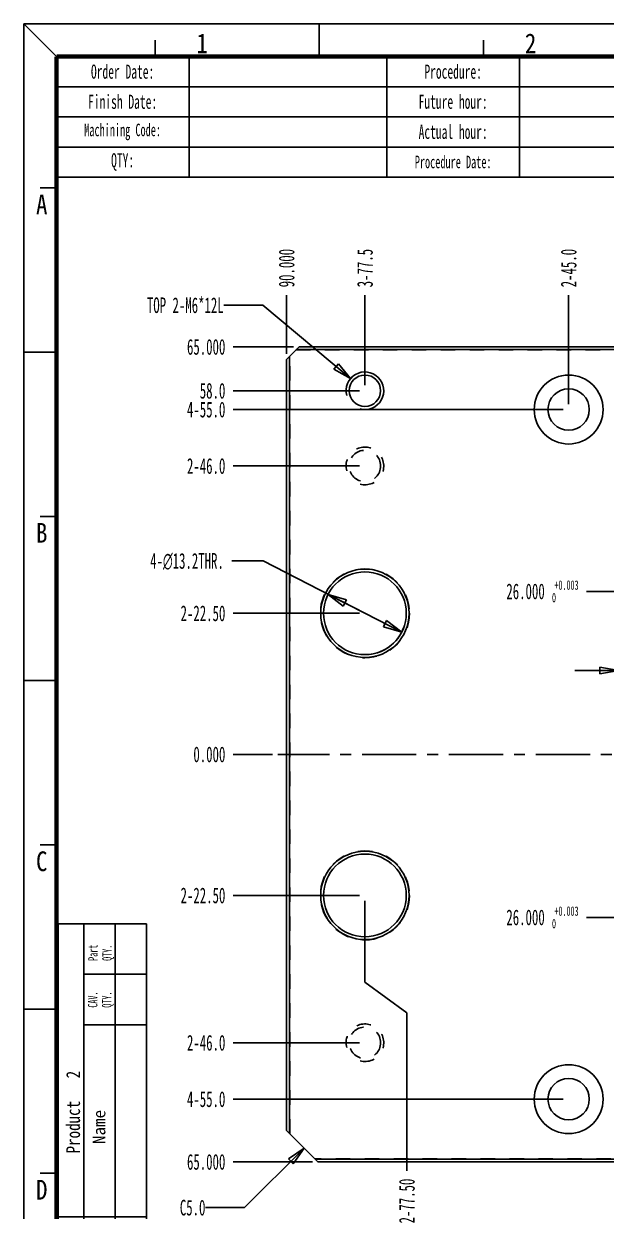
# Model space of a CAD drawing. Header units: millimetres. Extents: x 12 to 416, y 8 to 293.
# Drawn here: x 12.2 to 105.1, y 103.6 to 293.1 of the extents above; entities that cross this region are included whole.
import ezdxf
from ezdxf.enums import TextEntityAlignment as Align

# ---------------------------------------------------------------- set-up
doc = ezdxf.new("R2010")
doc.units = ezdxf.units.MM
doc.header["$LTSCALE"] = 23.1
doc.linetypes.add('CENTER', pattern=[0.6, 0.375, -0.075, 0.075, -0.075])
doc.linetypes.add('HIDDEN', pattern=[0.2, 0.1, -0.1])
doc.layers.get('0').update_dxf_attribs({"linetype": 'CONTINUOUS'})
for name, color, linetype in [('AXIS', 7, 'CONTINUOUS'), ('DEFAULT_2', 4, 'HIDDEN'), ('DIM', 7, 'CONTINUOUS'), ('NOTE', 7, 'CONTINUOUS')]:
    doc.layers.add(name, color=color, linetype=linetype)
doc.styles.get("Standard").update_dxf_attribs({"font": 'txt', "width": 0.6})
doc.styles.add('TEXTSTYLE_10', font='txt')
doc.styles.add('TEXTSTYLE_4', font='txt', dxfattribs={"width": 0.8})
doc.styles.add('TEXTSTYLE_5', font='txt', dxfattribs={"width": 0.85})
doc.dimstyles.new('DIMSTYLE_1', dxfattribs={"dimtxt": 2.5, "dimasz": 3, "dimexe": 1.75, "dimexo": 0.875, "dimtad": 0, "dimtih": 1, "dimtoh": 1, "dimdec": 3, "dimzin": 0, "dimdsep": 46, "dimtxsty": 'STANDARD', "dimblk": 'CLOSED', "dimblk1": 'CLOSED', "dimblk2": 'CLOSED', "dimcen": 0.09, "dimadec": 0, "dimazin": 0, "dimtm": 0.005, "dimtfac": 1, "dimtdec": 3, "dimtofl": 0, "dimtmove": 0, "dimatfit": 3, "dimldrblk": 'CLOSED', "dimfxl": 1, "dimtolj": 1, "dimtzin": 0, "dimarcsym": 0})
doc.dimstyles.new('DIMSTYLE_11', dxfattribs={"dimtxt": 2.5, "dimasz": 3, "dimexe": 1.75, "dimexo": 0.875, "dimtad": 1, "dimdec": 1, "dimzin": 0, "dimdsep": 46, "dimtxsty": 'STANDARD', "dimblk": 'CLOSED', "dimblk1": 'CLOSED', "dimblk2": 'CLOSED', "dimcen": 0.09, "dimadec": 0, "dimazin": 0, "dimtp": 0.2, "dimtm": 0.2, "dimtfac": 1, "dimtdec": 1, "dimtofl": 0, "dimtmove": 0, "dimatfit": 3, "dimldrblk": 'CLOSED', "dimfxl": 1, "dimtolj": 1, "dimtzin": 0, "dimarcsym": 0})
doc.dimstyles.new('DIMSTYLE_16', dxfattribs={"dimtxt": 2.5, "dimasz": 3, "dimexe": 1.75, "dimexo": 0.875, "dimtad": 1, "dimdec": 1, "dimzin": 0, "dimdsep": 46, "dimtxsty": 'STANDARD', "dimblk": 'CLOSED', "dimblk1": 'CLOSED', "dimblk2": 'CLOSED', "dimcen": 0.09, "dimadec": 0, "dimazin": 0, "dimtp": 0.1, "dimtm": 0.1, "dimtfac": 1, "dimtdec": 1, "dimtofl": 0, "dimtmove": 0, "dimatfit": 3, "dimldrblk": 'CLOSED', "dimfxl": 1, "dimtolj": 1, "dimtzin": 0, "dimarcsym": 0})
doc.dimstyles.new('DIMSTYLE_19', dxfattribs={"dimtxt": 2.5, "dimasz": 3, "dimexe": 1.75, "dimexo": 0.875, "dimtad": 0, "dimtih": 1, "dimtoh": 1, "dimdec": 3, "dimzin": 0, "dimdsep": 46, "dimtxsty": 'STANDARD', "dimblk": 'CLOSED', "dimblk1": 'CLOSED', "dimblk2": 'CLOSED', "dimcen": 0.09, "dimadec": 0, "dimazin": 0, "dimtol": 1, "dimtp": 0.003, "dimtfac": 0.6, "dimtdec": 3, "dimtofl": 0, "dimtmove": 0, "dimatfit": 3, "dimldrblk": 'CLOSED', "dimfxl": 1, "dimtolj": 1, "dimtzin": 0, "dimarcsym": 0})
doc.dimstyles.new('DIMSTYLE_2', dxfattribs={"dimtxt": 2.5, "dimasz": 3, "dimexe": 1.75, "dimexo": 0.875, "dimtad": 0, "dimtih": 1, "dimtoh": 1, "dimdec": 3, "dimzin": 0, "dimdsep": 46, "dimtxsty": 'STANDARD', "dimblk": 'CLOSED', "dimblk1": 'CLOSED', "dimblk2": 'CLOSED', "dimcen": 0.09, "dimadec": 0, "dimazin": 0, "dimtp": 0.1, "dimtm": 0.1, "dimtfac": 1, "dimtdec": 3, "dimtofl": 0, "dimtmove": 0, "dimatfit": 3, "dimldrblk": 'CLOSED', "dimfxl": 1, "dimtolj": 1, "dimtzin": 0, "dimarcsym": 0})
doc.dimstyles.new('DIMSTYLE_3', dxfattribs={"dimtxt": 2.5, "dimasz": 3, "dimexe": 1.75, "dimexo": 0.875, "dimtad": 0, "dimtih": 1, "dimtoh": 1, "dimdec": 3, "dimzin": 0, "dimdsep": 46, "dimtxsty": 'STANDARD', "dimblk": 'CLOSED', "dimblk1": 'CLOSED', "dimblk2": 'CLOSED', "dimcen": 0.09, "dimadec": 0, "dimazin": 0, "dimtfac": 1, "dimtdec": 3, "dimtofl": 0, "dimtmove": 0, "dimatfit": 3, "dimldrblk": 'CLOSED', "dimfxl": 1, "dimtolj": 1, "dimtzin": 0, "dimarcsym": 0})
doc.dimstyles.new('DIMSTYLE_4', dxfattribs={"dimtxt": 2.5, "dimasz": 3, "dimexe": 1.75, "dimexo": 0.875, "dimtad": 0, "dimtih": 1, "dimtoh": 1, "dimzin": 0, "dimdsep": 46, "dimtxsty": 'STANDARD', "dimblk": 'CLOSED', "dimblk1": 'CLOSED', "dimblk2": 'CLOSED', "dimcen": 0.09, "dimadec": 0, "dimazin": 0, "dimtp": 0.2, "dimtm": 0.2, "dimtfac": 1, "dimtofl": 0, "dimtmove": 0, "dimatfit": 3, "dimldrblk": 'CLOSED', "dimfxl": 1, "dimtolj": 1, "dimtzin": 0, "dimarcsym": 0})
doc.dimstyles.new('DIMSTYLE_5', dxfattribs={"dimtxt": 2.5, "dimasz": 3, "dimexe": 1.75, "dimexo": 0.875, "dimtad": 0, "dimtih": 1, "dimtoh": 1, "dimdec": 1, "dimzin": 0, "dimdsep": 46, "dimtxsty": 'STANDARD', "dimblk": 'CLOSED', "dimblk1": 'CLOSED', "dimblk2": 'CLOSED', "dimcen": 0.09, "dimadec": 0, "dimazin": 0, "dimtp": 0.3, "dimtm": 0.3, "dimtfac": 1, "dimtdec": 1, "dimtofl": 0, "dimtmove": 0, "dimatfit": 3, "dimldrblk": 'CLOSED', "dimfxl": 1, "dimtolj": 1, "dimtzin": 0, "dimarcsym": 0})
doc.dimstyles.new('DIMSTYLE_9', dxfattribs={"dimtxt": 2.5, "dimasz": 3, "dimexe": 1.75, "dimexo": 0.875, "dimtad": 0, "dimtih": 1, "dimtoh": 1, "dimzin": 0, "dimdsep": 46, "dimtxsty": 'STANDARD', "dimblk": 'CLOSED', "dimblk1": 'CLOSED', "dimblk2": 'CLOSED', "dimcen": 0.09, "dimadec": 0, "dimazin": 0, "dimtp": 0.3, "dimtm": 0.3, "dimtfac": 1, "dimtofl": 0, "dimtmove": 0, "dimatfit": 3, "dimldrblk": 'CLOSED', "dimfxl": 1, "dimtolj": 1, "dimtzin": 0, "dimarcsym": 0})
doc.dimstyles.get("Standard").update_dxf_attribs({"dimtxt": 2.5, "dimasz": 3, "dimexe": 1.75, "dimexo": 0.875, "dimtad": 1, "dimdec": 3, "dimzin": 0, "dimdsep": 46, "dimtxsty": 'STANDARD', "dimblk": 'CLOSED', "dimblk1": 'CLOSED', "dimblk2": 'CLOSED', "dimcen": 0.09, "dimadec": 0, "dimazin": 0, "dimtol": 1, "dimtp": 0.001, "dimtm": 0.001, "dimtfac": 1, "dimtdec": 3, "dimtofl": 0, "dimtmove": 0, "dimatfit": 3, "dimldrblk": 'CLOSED', "dimfxl": 1, "dimtolj": 1, "dimtzin": 0, "dimarcsym": 0})

# ---------------------------------------------------------------- blocks, each defined once
blk = doc.blocks.new('*D1')
at = {"layer": 'DIM', "color": 2, "linetype": 'Continuous'}
blk.add_line((58.26, 111.52), (45.62, 111.52), dxfattribs=at)
at = {"layer": 'DIM', "color": 2, "linetype": 'Continuous', "insert": (44.37, 112.77), "char_height": 2.5, "width": 9, "attachment_point": 3, "line_spacing_factor": 0.9}
blk.add_mtext('65.000', dxfattribs=at)
blk = doc.blocks.new('_CLOSED')
at = {"color": 0, "linetype": 'ByBlock'}
for p, q in [((0, 0), (-1, 0.183)), ((-1, 0.183), (-1, -0.183)), ((-1, -0.183), (0, 0)), ((-1, 0), (0, 0))]:
    blk.add_line(p, q, dxfattribs=at)
blk = doc.blocks.new('*D2')
at = {"layer": 'DIM', "color": 2, "linetype": 'Continuous'}
blk.add_line((51.88, 176.52), (45.62, 176.52), dxfattribs=at)
at = {"layer": 'DIM', "color": 2, "linetype": 'Continuous', "insert": (44.37, 177.77), "char_height": 2.5, "width": 7.5, "attachment_point": 3, "line_spacing_factor": 0.9}
blk.add_mtext('0.000', dxfattribs=at)
blk = doc.blocks.new('*D3')
at = {"layer": 'DIM', "color": 2, "linetype": 'Continuous'}
blk.add_line((55.26, 241.52), (45.62, 241.52), dxfattribs=at)
at = {"layer": 'DIM', "color": 2, "linetype": 'Continuous', "insert": (44.37, 242.77), "char_height": 2.5, "width": 9, "attachment_point": 3, "line_spacing_factor": 0.9}
blk.add_mtext('65.000', dxfattribs=at)
blk = doc.blocks.new('*D6')
at = {"layer": 'DIM', "color": 2, "linetype": 'Continuous'}
blk.add_line((54.13, 240.4), (54.13, 249.77), dxfattribs=at)
at = {"layer": 'DIM', "color": 2, "linetype": 'Continuous', "insert": (52.88, 251.02), "char_height": 2.5, "width": 9, "attachment_point": 1, "rotation": 90, "line_spacing_factor": 0.9}
blk.add_mtext('90.000', dxfattribs=at)
blk = doc.blocks.new('*D7')
at = {"layer": 'DIM', "color": 2, "linetype": 'Continuous'}
blk.add_line((65.76, 199.02), (45.62, 199.02), dxfattribs=at)
at = {"layer": 'DIM', "color": 2, "linetype": 'Continuous', "insert": (44.37, 200.27), "char_height": 2.5, "width": 10.5, "attachment_point": 3, "line_spacing_factor": 0.9}
blk.add_mtext('2-22.50', dxfattribs=at)
blk = doc.blocks.new('*D8')
at = {"layer": 'DIM', "color": 2, "linetype": 'Continuous'}
blk.add_line((65.76, 154.02), (45.62, 154.02), dxfattribs=at)
at = {"layer": 'DIM', "color": 2, "linetype": 'Continuous', "insert": (44.37, 155.27), "char_height": 2.5, "width": 10.5, "attachment_point": 3, "line_spacing_factor": 0.9}
blk.add_mtext('2-22.50', dxfattribs=at)
blk = doc.blocks.new('*D9')
at = {"layer": 'DIM', "color": 2, "linetype": 'Continuous'}
blk.add_line((65.76, 222.52), (45.62, 222.52), dxfattribs=at)
at = {"layer": 'DIM', "color": 2, "linetype": 'Continuous', "insert": (44.37, 223.77), "char_height": 2.5, "width": 9, "attachment_point": 3, "line_spacing_factor": 0.9}
blk.add_mtext('2-46.0', dxfattribs=at)
blk = doc.blocks.new('*D10')
at = {"layer": 'DIM', "color": 2, "linetype": 'Continuous'}
blk.add_line((65.76, 234.52), (45.62, 234.52), dxfattribs=at)
at = {"layer": 'DIM', "color": 2, "linetype": 'Continuous', "insert": (44.37, 235.77), "char_height": 2.5, "width": 6, "attachment_point": 3, "line_spacing_factor": 0.9}
blk.add_mtext('58.0', dxfattribs=at)
blk = doc.blocks.new('*D12')
at = {"layer": 'DIM', "color": 2, "linetype": 'Continuous'}
blk.add_line((65.76, 130.52), (45.62, 130.52), dxfattribs=at)
at = {"layer": 'DIM', "color": 2, "linetype": 'Continuous', "insert": (44.37, 131.77), "char_height": 2.5, "width": 9, "attachment_point": 3, "line_spacing_factor": 0.9}
blk.add_mtext('2-46.0', dxfattribs=at)
blk = doc.blocks.new('*D13')
at = {"layer": 'DIM', "color": 2, "linetype": 'Continuous'}
blk.add_line((98.26, 231.52), (45.62, 231.52), dxfattribs=at)
at = {"layer": 'DIM', "color": 2, "linetype": 'Continuous', "insert": (44.37, 232.77), "char_height": 2.5, "width": 9, "attachment_point": 3, "line_spacing_factor": 0.9}
blk.add_mtext('4-55.0', dxfattribs=at)
blk = doc.blocks.new('*D15')
at = {"layer": 'DIM', "color": 2, "linetype": 'Continuous'}
blk.add_line((98.26, 121.52), (45.62, 121.52), dxfattribs=at)
at = {"layer": 'DIM', "color": 2, "linetype": 'Continuous', "insert": (44.37, 122.77), "char_height": 2.5, "width": 9, "attachment_point": 3, "line_spacing_factor": 0.9}
blk.add_mtext('4-55.0', dxfattribs=at)
blk = doc.blocks.new('*D17')
at = {"layer": 'DIM', "color": 2, "linetype": 'Continuous'}
blk.add_line((66.63, 235.4), (66.63, 249.77), dxfattribs=at)
at = {"layer": 'DIM', "color": 2, "linetype": 'Continuous', "insert": (65.38, 251.02), "char_height": 2.5, "width": 9, "attachment_point": 1, "rotation": 90, "line_spacing_factor": 0.9}
blk.add_mtext('3-77.5', dxfattribs=at)
blk = doc.blocks.new('*D18')
at = {"layer": 'DIM', "color": 2, "linetype": 'Continuous'}
blk.add_line((99.13, 232.4), (99.13, 249.77), dxfattribs=at)
at = {"layer": 'DIM', "color": 2, "linetype": 'Continuous', "insert": (97.88, 251.02), "char_height": 2.5, "width": 9, "attachment_point": 1, "rotation": 90, "line_spacing_factor": 0.9}
blk.add_mtext('2-45.0', dxfattribs=at)
blk = doc.blocks.new('*D26')
at = {"layer": 'DIM', "color": 2, "linetype": 'Continuous'}
for p, q in [((66.63, 153.15), (66.63, 140.19)), ((66.63, 140.19), (73.32, 135.29)), ((73.32, 135.29), (73.32, 110.09))]:
    blk.add_line(p, q, dxfattribs=at)
at = {"layer": 'DIM', "color": 2, "linetype": 'Continuous', "insert": (72.07, 108.84), "char_height": 2.5, "width": 10.5, "attachment_point": 3, "rotation": 90, "line_spacing_factor": 0.9}
blk.add_mtext('2-77.50', dxfattribs=at)
blk = doc.blocks.new('*D30')
at = {"layer": 'DIM', "color": 2, "linetype": 'Continuous'}
for p, q in [((50.38, 207.38), (45.38, 207.38)), ((66.63, 199.02), (50.38, 207.38)), ((60.77, 202.04), (66.63, 199.02)), ((72.5, 196), (66.63, 199.02))]:
    blk.add_line(p, q, dxfattribs=at)
at = {"layer": 'DIM', "color": 2, "linetype": 'Continuous', "xscale": 3, "yscale": 3, "zscale": 3}
for p, rotation in [((60.77, 202.04), 152.7733112319), ((72.5, 196), 332.7733112319)]:
    blk.add_blockref('_CLOSED', p, dxfattribs=dict(at, rotation=rotation))
at = {"layer": 'DIM', "color": 2, "linetype": 'Continuous', "insert": (44.13, 208.63), "char_height": 2.5, "width": 18.3333, "attachment_point": 3, "line_spacing_factor": 0.9}
blk.add_mtext('4-\\Fgdt;{\\Fgdt;n}\\Ftxt;13.2THR.', dxfattribs=at)
blk = doc.blocks.new('*D46')
at = {"layer": 'DIM', "color": 2, "linetype": 'Continuous'}
blk.add_line((108.76, 150.52), (101.97, 150.52), dxfattribs=at)
at = {"layer": 'DIM', "color": 2, "linetype": 'Continuous', "width": 0.6}
for s, height, p in [('26.000', 2.5, (95.32, 149.27)), ('+0.003', 1.5, (100.72, 150.77)), (' 0', 1.5, (97.12, 148.77))]:
    blk.add_text(s, height=height, dxfattribs=at).set_placement(p, align=Align.RIGHT)
blk = doc.blocks.new('*D47')
at = {"layer": 'DIM', "color": 2, "linetype": 'Continuous'}
blk.add_line((108.76, 202.52), (101.97, 202.52), dxfattribs=at)
at = {"layer": 'DIM', "color": 2, "linetype": 'Continuous', "width": 0.6}
for s, height, p in [('26.000', 2.5, (95.32, 201.27)), ('+0.003', 1.5, (100.72, 202.77)), (' 0', 1.5, (97.12, 200.77))]:
    blk.add_text(s, height=height, dxfattribs=at).set_placement(p, align=Align.RIGHT)
blk = doc.blocks.new('*D50')
at = {"layer": 'DIM', "color": 2, "linetype": 'Continuous'}
for p, q in [((107.13, 189.89), (100.13, 189.89)), ((100.13, 189.89), (108.13, 189.89)), ((118.88, 189.89), (108.13, 189.89)), ((109.13, 189.89), (118.88, 189.89))]:
    blk.add_line(p, q, dxfattribs=at)
at = {"layer": 'DIM', "color": 2, "linetype": 'Continuous', "xscale": 3, "yscale": 3, "zscale": 3}
blk.add_blockref('_CLOSED', (107.13, 189.89), dxfattribs=at)
at = {"layer": 'DIM', "color": 2, "linetype": 'Continuous', "xscale": 3, "yscale": 3, "zscale": 3, "rotation": 180}
blk.add_blockref('_CLOSED', (109.13, 189.89), dxfattribs=at)
at = {"layer": 'DIM', "color": 2, "linetype": 'Continuous', "insert": (114.38, 193.01), "char_height": 2.5, "width": 4.5, "attachment_point": 1, "line_spacing_factor": 0.9}
blk.add_mtext('2.0', dxfattribs=at)
blk = doc.blocks.new('*T53')
at = {"color": 0, "linetype": 'ByBlock', "lineweight": -2}
for p, q in [((0, 0), (392.97, 0)), ((0, 0), (0, -19.2)), ((21.2, 0), (21.2, -19.2)), ((52.73, 0), (52.73, -19.2)), ((73.93, 0), (73.93, -19.2)), ((105.46, 0), (105.46, -19.2)), ((136.99, 0), (136.99, -19.2)), ((168.52, 0), (168.52, -19.2)), ((200.05, 0), (200.05, -19.2)), ((231.58, 0), (231.58, -19.2)), ((263.11, 0), (263.11, -19.2)), ((294.64, 0), (294.64, -19.2)), ((326.17, 0), (326.17, -19.2)), ((392.97, 0), (392.97, -19.2)), ((0, -4.8), (326.17, -4.8)), ((0, -9.6), (326.17, -9.6)), ((0, -14.4), (326.17, -14.4)), ((0, -19.2), (392.97, -19.2))]:
    blk.add_line(p, q, dxfattribs=at)
at = {"color": 0, "linetype": 'Continuous'}
for s, insert, char_height, width, attachment_point in [('  Remark:   ', (326.23, -0.06), 3, 66.68, 1), ('Finish Date:', (10.6, -7.2), 2.25, 21.08, 5), ('Future hour:', (63.33, -7.2), 2.25, 21.08, 5), ('Machining Code:', (10.6, -12), 2, 21.08, 5), ('Actual hour:', (63.33, -12), 2.25, 21.08, 5), ('QTY:', (10.6, -16.8), 2.25, 21.08, 5), ('Procedure Date:', (63.33, -16.8), 2, 21.08, 5)]:
    blk.add_mtext(s, dxfattribs=dict(at, insert=insert, char_height=char_height, width=width, attachment_point=attachment_point))
at = {"color": 0, "linetype": 'Continuous', "char_height": 2.25, "width": 21.08, "attachment_point": 5, "line_spacing_factor": 0.9}
for s, insert in [('Order Date: ', (10.6, -2.4)), ('Procedure:', (63.33, -2.4))]:
    blk.add_mtext(s, dxfattribs=dict(at, insert=insert))
blk = doc.blocks.new('*T55')
at = {"color": 0, "linetype": 'ByBlock', "lineweight": -2}
for p, q in [((0, 0), (14.105, 0)), ((0, 0), (0, -135.975)), ((4.095, 0), (4.095, -93.45)), ((9.1, 0), (9.1, -135.975)), ((14.105, 0), (14.105, -135.975)), ((4.095, -8.05), (14.105, -8.05)), ((4.095, -16.1), (14.105, -16.1)), ((0, -46.725), (14.105, -46.725)), ((4.095, -54.775), (14.105, -54.775)), ((4.095, -62.825), (14.105, -62.825)), ((0, -93.45), (14.105, -93.45)), ((0, -104.65), (14.105, -104.65)), ((0, -124.775), (14.105, -124.775)), ((0, -135.975), (14.105, -135.975))]:
    blk.add_line(p, q, dxfattribs=at)

msp = doc.modelspace()

# ---------------------------------------------------------------- linework, layer by layer
at = {"color": 7, "linetype": 'Continuous'}
for p, q in [((17.4472, 287.8187), (12.2082, 293.0577)), ((12.216, 293.0561), (12.216, 8.0571)), ((415.3445, 293.0561), (12.216, 293.0561)), ((59.3588, 287.8187), (59.3588, 293.0577)), ((33.164, 287.8187), (33.164, 290.4382)), ((85.5535, 287.8187), (85.5535, 290.4382)), ((17.4472, 266.8629), (14.8277, 266.8629)), ((17.4472, 240.6682), (12.2082, 240.6682)), ((54.1345, 239.5211), (56.1345, 241.5211)), ((55.6845, 241.0711), (232.5845, 241.0711)), ((56.1345, 241.5211), (232.1345, 241.5211)), ((54.1345, 116.5211), (54.1345, 239.5211)), ((54.5845, 239.9711), (54.5845, 116.0711)), ((17.4472, 214.4734), (14.8277, 214.4734)), ((17.4472, 188.2787), (12.2082, 188.2787)), ((17.4472, 162.084), (14.8277, 162.084)), ((17.4472, 135.8892), (12.2082, 135.8892)), ((59.1345, 111.5211), (54.1345, 116.5211)), ((58.6845, 111.9711), (232.5845, 111.9711)), ((232.1345, 111.5211), (59.1345, 111.5211)), ((17.4472, 109.6945), (14.8277, 109.6945))]:
    msp.add_line(p, q, dxfattribs=at)
at = {"color": 7, "linetype": 'Continuous', "const_width": 0.7}
for points in [[(17.4472, 287.8187), (17.4472, 13.2978)], [(410.3683, 287.8187), (17.4472, 287.8187)]]:
    msp.add_lwpolyline(points, dxfattribs=at)
at = {"color": 7, "linetype": 'Continuous'}
for centre, radius in [((66.6345, 234.5211), 2.5), ((99.1345, 231.5211), 5.5), ((99.1345, 231.5211), 3.3), ((66.6345, 199.0211), 7.05), ((66.6345, 199.0211), 6.6), ((66.6345, 154.0211), 7.05), ((66.6345, 154.0211), 6.6), ((99.1345, 121.5211), 5.5), ((99.1345, 121.5211), 3.3)]:
    msp.add_circle(centre, radius, dxfattribs=at)
at = {"color": 2, "linetype": 'Continuous'}
msp.add_arc((66.6345, 234.5211), 3, 255, 195, dxfattribs=at)
at = {"layer": 'AXIS', "color": 1, "linetype": 'CENTER'}
msp.add_line((144.1345, 176.5211), (52.7501, 176.5211), dxfattribs=at)
at = {"layer": 'DEFAULT_2', "color": 4, "linetype": 'HIDDEN'}
for p, q in [((55.6345, 241.0211), (115.1141, 241.0211)), ((54.6345, 116.0211), (54.6345, 240.0211)), ((115.1141, 112.0211), (58.6345, 112.0211))]:
    msp.add_line(p, q, dxfattribs=at)
for centre, radius in [((66.6345, 222.5211), 2.5), ((66.6345, 199.0211), 7.1), ((66.6345, 154.0211), 7.1), ((66.6345, 130.5211), 2.5)]:
    msp.add_circle(centre, radius, dxfattribs=at)
for centre in [(66.6345, 222.5211), (66.6345, 130.5211)]:
    msp.add_arc(centre, 3, 255, 195, dxfattribs=at)
at = {"layer": 'DIM', "color": 2, "linetype": 'Continuous'}
msp.add_arc((66.6345, 199.0211), 6.6, 270, 340.325303, dxfattribs=at)

# ---------------------------------------------------------------- block references
for name, p in [('*T53', (17.3818, 287.7958)), ('*T55', (17.6874, 149.4981))]:
    msp.add_blockref(name, p)

# ---------------------------------------------------------------- texts
at = {"color": 7, "linetype": 'Continuous', "char_height": 3.1434, "width": 2.671864, "line_spacing_factor": 0.9, "style": 'TEXTSTYLE_5'}
for s, insert, attachment_point in [('1', (40.6722, 291.5066), 2), ('2', (93.0616, 291.5066), 2), ('A', (14.1687, 265.8151), 1), ('B', (14.1687, 213.4257), 1), ('C', (14.1687, 161.0362), 1), ('D', (14.1687, 108.6467), 1)]:
    msp.add_mtext(s, dxfattribs=dict(at, insert=insert, attachment_point=attachment_point))
at = {"layer": 'NOTE', "color": 2, "linetype": 'Continuous', "char_height": 2.5, "attachment_point": 3, "line_spacing_factor": 0.9}
for s, insert, width in [('TOP 2-M6*12L', (44.1026, 249.4118), 18), ('C5.0', (41.188, 105.4728), 6)]:
    msp.add_mtext(s, dxfattribs=dict(at, insert=insert, width=width))
at = {"layer": 'NOTE', "color": 2, "linetype": 'Continuous', "char_height": 1.5, "width": 3.6, "attachment_point": 1, "rotation": 90, "line_spacing_factor": 0.9}
for s, insert in [('Part\\PQTY.', (22.4864, 143.5833)), ('CAV.\\PQTY.', (22.4561, 136.115))]:
    msp.add_mtext(s, dxfattribs=dict(at, insert=insert))
at = {"layer": 'NOTE', "color": 2, "linetype": 'Continuous', "attachment_point": 1, "rotation": 90, "line_spacing_factor": 0.9}
for s, insert, char_height, width, style in [('Product   2', (18.9854, 112.8633), 2.2, 19.36, 'TEXTSTYLE_4'), ('Name', (23.2268, 114.3599), 2, 8, 'TEXTSTYLE_10')]:
    msp.add_mtext(s, dxfattribs=dict(at, insert=insert, char_height=char_height, width=width, style=style))

# ---------------------------------------------------------------- dimensions: what is measured, and where the dimension line sits
at = {"layer": 'DIM', "color": 2, "linetype": 'Continuous'}
for feature_location, offset, dtype, origin, dimstyle, picture, middle in [((54.1345, 240.3961), (0, 9.375), 1, (144.1345, 239.5211), 'DIMSTYLE_3', '*D6', (54.1345, 255.5211)), ((55.2595, 241.5211), (-9.6393, 0), 0, (56.1345, 176.5211), 'DIMSTYLE_1', '*D3', (39.8702, 241.5211)), ((65.7595, 234.5211), (-20.1393, 0), 0, (66.6345, 176.5211), 'DIMSTYLE_5', '*D10', (41.3702, 234.5211)), ((108.7595, 202.5211), (-6.7899, 0), 0, (109.6345, 176.5211), 'DIMSTYLE_19', '*D47', (93.5196, 202.5211)), ((58.2595, 111.5211), (-12.6393, 0), 0, (52.7501, 176.5211), 'DIMSTYLE_1', '*D1', (39.8702, 111.5211)), ((51.8750994526, 176.5211234731), (-6.2549166871, 0), 0, (52.7500994526, 176.5211234731), 'DIMSTYLE_2', '*D2', (40.6201827655, 176.5211234731)), ((108.7595, 150.5211), (-6.7899, 0), 0, (109.6345, 176.5211), 'DIMSTYLE_19', '*D46', (93.5196, 150.5211))]:
    dim = msp.add_ordinate_dim(feature_location=feature_location, offset=offset, dtype=dtype, origin=origin, dimstyle=dimstyle, override={"dimtad": 1, "dimtih": 0, "dimtoh": 0}, dxfattribs=at)
    dim.commit()
    dim.dimension.update_dxf_attribs({"geometry": picture, "text_midpoint": middle})
for feature_location, offset, dtype, origin, text, dimstyle, picture, middle in [((66.6345, 235.3961), (0, 14.375), 1, (144.1345, 234.5211), '3-<>', 'DIMSTYLE_5', '*D17', (66.6345, 255.5211)), ((99.1345, 232.3961), (0, 17.375), 1, (144.1345, 231.5211), '2-<>', 'DIMSTYLE_5', '*D18', (99.1345, 255.5211)), ((98.2595, 231.5211), (-52.6393, 0), 0, (99.1345, 176.5211), '4-<>', 'DIMSTYLE_5', '*D13', (39.8702, 231.5211)), ((65.7595, 222.5211), (-20.1393, 0), 0, (66.6345, 176.5211), '2-<>', 'DIMSTYLE_5', '*D9', (39.8702, 222.5211)), ((65.7595, 199.0211), (-20.1393, 0), 0, (66.6345, 176.5211), '2-<>', 'DIMSTYLE_4', '*D7', (39.1202, 199.0211)), ((65.7595, 154.0211), (-20.1393, 0), 0, (66.6345, 176.5211), '2-<>', 'DIMSTYLE_4', '*D8', (39.1202, 154.0211)), ((65.7595, 130.5211), (-20.1393, 0), 0, (66.6345, 176.5211), '2-<>', 'DIMSTYLE_5', '*D12', (39.8702, 130.5211)), ((98.2595, 121.5211), (-52.6393, 0), 0, (99.1345, 176.5211), '4-<>', 'DIMSTYLE_5', '*D15', (39.8702, 121.5211)), ((66.6344850569, 153.1461234731), (6.6856576649, -43.0580475687), 0, (144.1344850569, 154.0211234731), '2-<>', 'DIMSTYLE_9', '*D26', (73.3201427218, 103.5880759044))]:
    dim = msp.add_ordinate_dim(feature_location=feature_location, offset=offset, dtype=dtype, origin=origin, text=text, dimstyle=dimstyle, override={"dimtad": 1, "dimtih": 0, "dimtoh": 0}, dxfattribs=at)
    dim.commit()
    dim.dimension.update_dxf_attribs({"geometry": picture, "text_midpoint": middle})
dim = msp.add_diameter_dim_2p(p1=(60.7657, 202.0407), p2=(72.5032, 196.0015), text='4-<>THR.', dimstyle='DIMSTYLE_11', override={"dimtad": 0, "dimtih": 1, "dimtoh": 1}, dxfattribs=at)
dim.commit()
dim.dimension.update_dxf_attribs({"geometry": '*D30', "text_midpoint": (34.9622, 207.3849), "dimtype": 163})
dim = msp.add_linear_dim(base=(109.1345, 189.886), p1=(107.1345, 195.5211), p2=(109.1345, 202.0211), dimstyle='DIMSTYLE_16', dxfattribs=at)
dim.commit()
dim.dimension.update_dxf_attribs({"geometry": '*D50', "text_midpoint": (116.6345, 189.886), "dimtype": 160})

# ---------------------------------------------------------------- leaders
at = {"layer": 'NOTE', "color": 2, "linetype": 'Continuous', "annotation_type": 0, "has_hookline": 1, "hookline_direction": 1}
for points, text_width in [([(64.3533, 236.4695), (50.3526, 248.1618), (44.1026, 248.1618)], 17.2143), ([(56.9432, 113.7125), (47.438, 104.2228), (41.188, 104.2228)], 4.6429)]:
    msp.add_leader(points, dimstyle='STANDARD', override={"dimtad": 0}, dxfattribs=dict(at, text_width=text_width))

doc.saveas('drawing.dxf')
